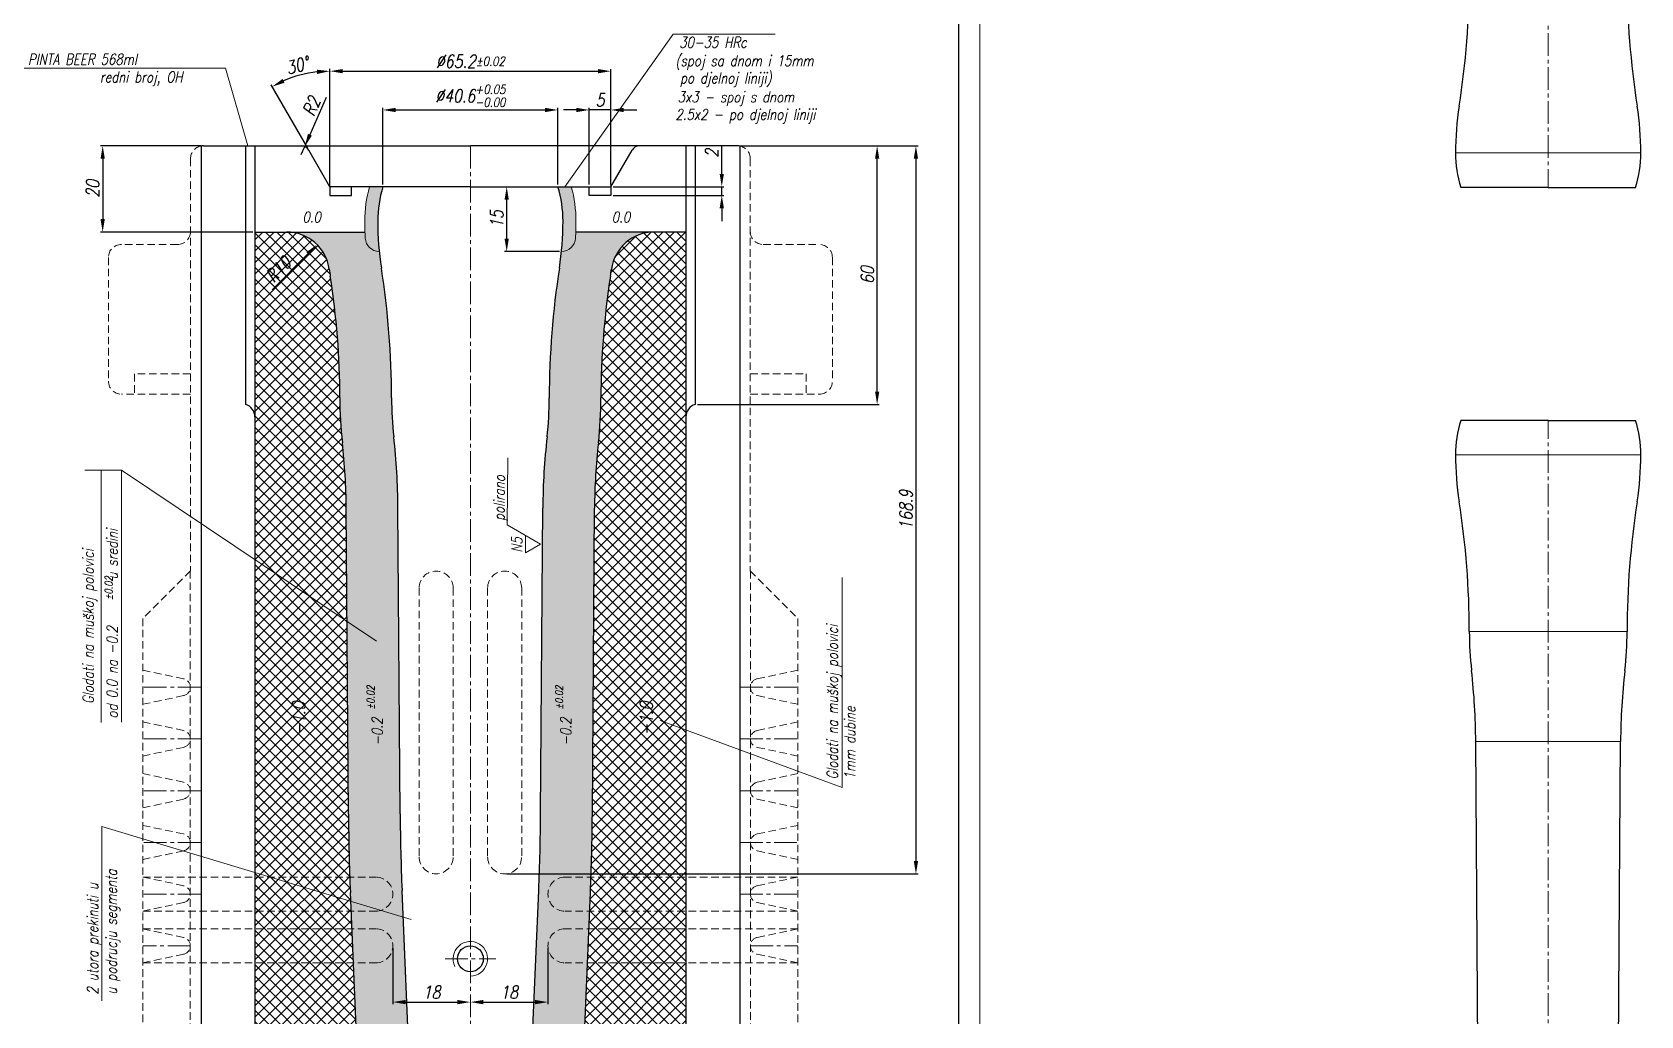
# Model space of a CAD drawing. Extents: x 459 to 1033, y 12 to 616.
# Drawn here: x 659.5 to 1032.8, y 183.8 to 412 of the extents above; entities that cross this region are included whole.
import ezdxf

# ---------------------------------------------------------------- set-up
doc = ezdxf.new("R2010")
doc.units = 0
doc.header["$LTSCALE"] = 7
doc.header["$MEASUREMENT"] = 0
doc.linetypes.add('CENTER2', pattern=[1.125, 0.75, -0.125, 0.125, -0.125])
doc.linetypes.add('HIDDEN', pattern=[0.375, 0.25, -0.125])
doc.layers.get('0').update_dxf_attribs({"linetype": 'CONTINUOUS', "lineweight": 15})
for name, color, linetype, lineweight in [('1', 1, 'CENTER2', 15), ('2', 2, 'HIDDEN', 15), ('3', 3, 'CONTINUOUS', 30), ('8', 250, 'CONTINUOUS', 15)]:
    doc.layers.add(name, color=color, linetype=linetype, lineweight=lineweight)
doc.styles.add('ITALICT', font='ITALICT.shx', dxfattribs={"width": 0.8, "height": 3})
doc.dimstyles.get("Standard").update_dxf_attribs({"dimtxt": 3, "dimasz": 3, "dimexe": 0.5, "dimexo": 0.5, "dimgap": 0.8, "dimtad": 1, "dimdsep": 46, "dimtxsty": 'ITALICT', "dimcen": 0.09, "dimazin": 2, "dimtfac": 1, "dimtmove": 0, "dimatfit": 3, "dimfxl": 1, "dimtolj": 1, "dimtzin": 0, "dimarcsym": 0})

# ---------------------------------------------------------------- blocks, each defined once
blk = doc.blocks.new('*D9')
at = {"color": 0, "lineweight": -2, "transparency": 16777216}
for p, q in [((728.56, 376.62), (728.56, 403.44)), ((793.76, 376.62), (793.76, 403.44)), ((731.56, 402.94), (790.76, 402.94))]:
    blk.add_line(p, q, dxfattribs=at)
at = {"color": 0, "transparency": 16777216}
for points in [[(731.56, 403.44), (731.56, 402.44), (728.56, 402.94)], [(790.76, 403.44), (790.76, 402.44), (793.76, 402.94)]]:
    blk.add_solid(points, dxfattribs=at)
at = {"color": 0, "transparency": 16777216, "insert": (761.16, 405.24), "char_height": 3, "attachment_point": 5, "style": 'ITALICT'}
blk.add_mtext('\\A1;%%c65.2{}{\\H0.71x;\\C3;%%p0.02}', dxfattribs=at)
blk = doc.blocks.new('*D28')
at = {"color": 0, "lineweight": -2, "transparency": 16777216}
for p, q in [((743.16, 199.52), (743.16, 186.47)), ((746.16, 186.97), (758.16, 186.97))]:
    blk.add_line(p, q, dxfattribs=at)
at = {"color": 0, "transparency": 16777216}
for points in [[(746.16, 187.47), (746.16, 186.47), (743.16, 186.97)], [(758.16, 187.47), (758.16, 186.47), (761.16, 186.97)]]:
    blk.add_solid(points, dxfattribs=at)
at = {"color": 0, "transparency": 16777216, "insert": (752.16, 189.27), "char_height": 3, "attachment_point": 5, "style": 'ITALICT'}
blk.add_mtext('\\A1;18', dxfattribs=at)
blk = doc.blocks.new('*D29')
at = {"color": 0, "lineweight": -2, "transparency": 16777216}
for p, q in [((779.16, 199.52), (779.16, 186.47)), ((764.16, 186.97), (776.16, 186.97))]:
    blk.add_line(p, q, dxfattribs=at)
at = {"color": 0, "transparency": 16777216}
for points in [[(764.16, 187.47), (764.16, 186.47), (761.16, 186.97)], [(776.16, 187.47), (776.16, 186.47), (779.16, 186.97)]]:
    blk.add_solid(points, dxfattribs=at)
at = {"color": 0, "transparency": 16777216, "insert": (770.16, 189.27), "char_height": 3, "attachment_point": 5, "style": 'ITALICT'}
blk.add_mtext('\\A1;18', dxfattribs=at)
blk = doc.blocks.new('*D30')
at = {"color": 0, "lineweight": -2, "transparency": 16777216}
for p, q in [((823.61, 385.62), (856.06, 385.62)), ((855.56, 328.62), (855.56, 382.62)), ((813.85, 325.62), (856.06, 325.62))]:
    blk.add_line(p, q, dxfattribs=at)
at = {"color": 0, "transparency": 16777216}
for points in [[(855.06, 382.62), (856.06, 382.62), (855.56, 385.62)], [(855.06, 328.62), (856.06, 328.62), (855.56, 325.62)]]:
    blk.add_solid(points, dxfattribs=at)
at = {"color": 0, "transparency": 16777216, "insert": (853.26, 355.62), "char_height": 3, "attachment_point": 5, "rotation": 90, "style": 'ITALICT'}
blk.add_mtext('\\A1;60', dxfattribs=at)
blk = doc.blocks.new('*D33')
at = {"color": 0, "lineweight": -2, "transparency": 16777216}
for p, q in [((823.61, 385.62), (865.06, 385.62)), ((864.56, 382.62), (864.56, 219.72)), ((769.61, 216.72), (865.06, 216.72))]:
    blk.add_line(p, q, dxfattribs=at)
at = {"color": 0, "transparency": 16777216}
for points in [[(864.06, 382.62), (865.06, 382.62), (864.56, 385.62)], [(864.06, 219.72), (865.06, 219.72), (864.56, 216.72)]]:
    blk.add_solid(points, dxfattribs=at)
at = {"color": 0, "transparency": 16777216, "insert": (862.26, 301.17), "char_height": 3, "attachment_point": 5, "rotation": 90, "style": 'ITALICT'}
blk.add_mtext('\\A1;168.9', dxfattribs=at)
blk = doc.blocks.new('*D34')
at = {"color": 0, "lineweight": -2, "transparency": 16777216}
for p, q in [((698.71, 385.62), (675.33, 385.62)), ((675.83, 382.62), (675.83, 368.62)), ((710.66, 365.62), (675.33, 365.62))]:
    blk.add_line(p, q, dxfattribs=at)
at = {"color": 0, "transparency": 16777216}
for points in [[(675.33, 382.62), (676.33, 382.62), (675.83, 385.62)], [(675.33, 368.62), (676.33, 368.62), (675.83, 365.62)]]:
    blk.add_solid(points, dxfattribs=at)
at = {"color": 0, "transparency": 16777216, "insert": (673.53, 375.62), "char_height": 3, "attachment_point": 5, "rotation": 90, "style": 'ITALICT'}
blk.add_mtext('\\A1;20', dxfattribs=at)
blk = doc.blocks.new('*D47')
at = {"color": 0, "lineweight": -2, "transparency": 16777216}
for p, q in [((740.86, 376.62), (740.86, 394.44)), ((743.86, 393.94), (778.46, 393.94)), ((781.46, 376.62), (781.46, 394.44))]:
    blk.add_line(p, q, dxfattribs=at)
at = {"color": 0, "transparency": 16777216}
for points in [[(743.86, 394.44), (743.86, 393.44), (740.86, 393.94)], [(778.46, 394.44), (778.46, 393.44), (781.46, 393.94)]]:
    blk.add_solid(points, dxfattribs=at)
at = {"color": 0, "transparency": 16777216, "insert": (761.16, 397.22), "char_height": 3, "attachment_point": 5, "style": 'ITALICT'}
blk.add_mtext('\\A1;%%c40.6{}{\\H0.71x;\\C3;\\S+0.05^ -0.00;}', dxfattribs=at)
blk = doc.blocks.new('*D48')
at = {"color": 0, "lineweight": -2, "transparency": 16777216}
for p, q in [((727.7, 396.81), (723.93, 388.2)), ((721.92, 383.62), (722.73, 385.45))]:
    blk.add_line(p, q, dxfattribs=at)
at = {"color": 0, "transparency": 16777216}
blk.add_solid([(723.47, 388.4), (724.39, 388), (722.73, 385.45)], dxfattribs=at)
at = {"color": 0, "transparency": 16777216, "insert": (724.31, 394.8), "char_height": 3, "attachment_point": 5, "rotation": 66.3525, "style": 'ITALICT'}
blk.add_mtext('\\A1;R2', dxfattribs=at)
blk = doc.blocks.new('*D82')
at = {"color": 0, "lineweight": -2, "transparency": 16777216}
for p, q in [((728.56, 377.12), (728.56, 403.45)), ((723.41, 385.05), (714.9, 399.79))]:
    blk.add_line(p, q, dxfattribs=at)
blk.add_arc((728.56, 376.12), 26.83, 96.4093, 113.5907, dxfattribs=at)
at = {"color": 0, "transparency": 16777216}
for points in [[(725.54, 403.28), (725.6, 402.29), (728.56, 402.95)], [(718.05, 400.26), (717.6, 401.16), (715.15, 399.36)]]:
    blk.add_solid(points, dxfattribs=at)
at = {"color": 0, "transparency": 16777216, "insert": (721.02, 404.26), "char_height": 3, "attachment_point": 5, "rotation": 15, "style": 'ITALICT'}
blk.add_mtext('\\A1;30°', dxfattribs=at)
blk = doc.blocks.new('*D189')
at = {"color": 0, "lineweight": -2, "transparency": 16777216}
blk.add_line((715.13, 352.22), (723.46, 360.58), dxfattribs=at)
at = {"color": 0, "transparency": 16777216}
blk.add_solid([(723.1, 360.93), (723.81, 360.23), (725.58, 362.71)], dxfattribs=at)
at = {"color": 0, "transparency": 16777216, "insert": (716.61, 356.96), "char_height": 3, "attachment_point": 5, "rotation": 45.1048, "style": 'ITALICT'}
blk.add_mtext('\\A1;R10', dxfattribs=at)
blk = doc.blocks.new('*D193')
at = {"color": 0, "lineweight": -2, "transparency": 16777216}
for p, q in [((769.59, 364.12), (769.59, 373.12)), ((781.81, 361.12), (769.09, 361.12))]:
    blk.add_line(p, q, dxfattribs=at)
at = {"color": 0, "transparency": 16777216}
for points in [[(769.09, 373.12), (770.09, 373.12), (769.59, 376.12)], [(769.09, 364.12), (770.09, 364.12), (769.59, 361.12)]]:
    blk.add_solid(points, dxfattribs=at)
at = {"color": 0, "transparency": 16777216, "insert": (767.29, 368.62), "char_height": 3, "attachment_point": 5, "rotation": 90, "style": 'ITALICT'}
blk.add_mtext('\\A1;15', dxfattribs=at)
blk = doc.blocks.new('*D203')
at = {"color": 0, "lineweight": -2, "transparency": 16777216}
for p, q in [((819.5, 379.12), (819.5, 385.66)), ((794.26, 376.12), (820, 376.12)), ((794.26, 374.12), (820, 374.12)), ((819.5, 374.12), (819.5, 376.12)), ((819.5, 371.12), (819.5, 368.12))]:
    blk.add_line(p, q, dxfattribs=at)
at = {"color": 0, "transparency": 16777216}
for points in [[(819, 379.12), (820, 379.12), (819.5, 376.12)], [(819, 371.12), (820, 371.12), (819.5, 374.12)]]:
    blk.add_solid(points, dxfattribs=at)
at = {"color": 0, "transparency": 16777216, "insert": (817.2, 383.89), "char_height": 3, "attachment_point": 5, "rotation": 90, "style": 'ITALICT'}
blk.add_mtext('\\A1;2', dxfattribs=at)
blk = doc.blocks.new('*D202')
at = {"color": 0, "lineweight": -2, "transparency": 16777216}
for p, q in [((785.76, 393.94), (782.76, 393.94)), ((788.76, 376.62), (788.76, 394.44)), ((793.76, 393.94), (788.76, 393.94)), ((793.76, 376.62), (793.76, 394.44)), ((796.76, 393.94), (799.76, 393.94))]:
    blk.add_line(p, q, dxfattribs=at)
at = {"color": 0, "transparency": 16777216}
for points in [[(785.76, 394.44), (785.76, 393.44), (788.76, 393.94)], [(796.76, 394.44), (796.76, 393.44), (793.76, 393.94)]]:
    blk.add_solid(points, dxfattribs=at)
at = {"color": 0, "transparency": 16777216, "insert": (791.26, 396.24), "char_height": 3, "attachment_point": 5, "style": 'ITALICT'}
blk.add_mtext('\\A1;5', dxfattribs=at)

msp = doc.modelspace()

# ---------------------------------------------------------------- hatches: boundary and pattern name
h = msp.add_hatch(color=256)
h.dxf.hatch_style = 1
h.paths.add_polyline_path([(740.8642, 376.121), (737.7406, 376.121, 0.06697383), (736.6642, 368.121, 0.01344816), (736.7698, 364.1963, 0.39854537), (740.0151, 361.121, -0.02504709), (739.6642, 368.121, -0.07458281)])
h.paths.add_polyline_path([(784.5878, 376.121), (781.4642, 376.121, -0.07458281), (782.6642, 368.121, -0.02504709), (782.3134, 361.121, 0.39854537), (785.5587, 364.1963, 0.01344816), (785.6642, 368.121, 0.06697383)])
at = {"layer": '8'}
h = msp.add_hatch(dxfattribs=at)
h.set_pattern_fill('ANSI37', color=256, scale=15)
h.paths.add_polyline_path([(732.3645, 301.5365, 0.02648553), (731.4506, 316.7508, -0.02824738), (730.8642, 327.121, 0.03896514), (728.6572, 355.3985, -0.0048727), (728.4246, 356.9797, 0.37483534), (718.5174, 365.621), (711.1642, 365.621), (711.1642, 143.221), (725.823, 143.221, 0.4267258), (735.814, 153.6462), (733.3148, 212.3734, -0.00887213), (732.8645, 230.5365)])
h.paths.add_polyline_path([(811.1642, 365.621), (803.8111, 365.621, 0.37483534), (793.9038, 356.9797, -0.0048727), (793.6713, 355.3985, 0.03896514), (791.4642, 327.121, -0.02824738), (790.8779, 316.7508, 0.02648553), (789.9639, 301.5365), (789.4639, 230.5365, -0.00887213), (789.0137, 212.3734), (786.5145, 153.6462, 0.4267258), (796.5055, 143.221), (811.1642, 143.221)])
h = msp.add_hatch(dxfattribs=at)
h.set_pattern_fill('DOTS', color=256, scale=15)
h.set_pattern_definition([(0, (741.7698, 165.5768), (0.46875, 0.9375), [0, -0.9375])])
h.paths.add_polyline_path([(745.5664, 206.717), (740.4448, 208.2529, -0.07996419), (739.2012, 208.0527), (733.4987, 208.0527), (733.6721, 203.9787), (739.2012, 203.9787, -1), (739.2012, 196.0527), (734.0093, 196.0527), (735.814, 153.6462, -0.4267258), (725.823, 143.221), (745.2658, 143.221), (745.0785, 147.621, -0.42672581), (747.9536, 150.621)])
h.paths.add_polyline_path([(739.2012, 203.9787), (733.6721, 203.9787), (734.0093, 196.0527), (739.2012, 196.0527, 1)], flags=17)
h.paths.add_polyline_path([(733.4003, 210.3654), (733.4987, 208.0527), (739.2012, 208.0527, 0.07996419), (740.4448, 208.2529)], flags=17)
h.paths.add_polyline_path([(744.3642, 301.621, 0.02648553), (743.3741, 318.1035, -0.02824738), (742.8642, 327.121, 0.03896514), (740.5119, 357.2604, -0.01390448), (740.0151, 361.121, -0.39854537), (736.7698, 364.1963, -0.00488407), (736.7071, 365.621), (718.5174, 365.621, -0.37483534), (728.4246, 356.9797, 0.0048727), (728.6572, 355.3985, -0.03896514), (730.8642, 327.121, 0.02824738), (731.4506, 316.7508, -0.02648553), (732.3645, 301.5365), (732.8645, 230.5365, 0.00887213), (733.3148, 212.3734), (733.4003, 210.3654), (745.5664, 206.717), (745.304, 212.8836, -0.00887213), (744.8642, 230.621)])
h.paths.add_polyline_path([(790.8779, 316.7508, 0.02824738), (791.4642, 327.121, -0.03896514), (793.6713, 355.3985, 0.0048727), (793.9038, 356.9797, -0.37483534), (803.8111, 365.621), (785.6214, 365.621, -0.00488407), (785.5587, 364.1963, -0.39854537), (782.3134, 361.121, -0.01390448), (781.8166, 357.2604, 0.03896514), (779.4642, 327.121, -0.02824738), (778.9544, 318.1035, 0.02648553), (777.9642, 301.621), (777.4642, 230.621, -0.00887213), (777.0245, 212.8836), (774.3749, 150.621, -0.42672581), (777.2499, 147.621), (777.0627, 143.221), (796.5055, 143.221, -0.4267258), (786.5145, 153.6462), (789.0137, 212.3734, 0.00887213), (789.4639, 230.5365), (789.9639, 301.5365, -0.02648553)])
h.paths.add_polyline_path([(739.3278, 254.9095), (739.3278, 262.2512), (736.7028, 262.2512), (736.7028, 254.9095)], flags=24)
h.paths.add_polyline_path([(741.4301, 246.0148), (741.4301, 254.122), (737.6801, 254.122), (737.6801, 246.0148)], flags=24)
h.paths.add_polyline_path([(785.1841, 246.0148), (785.1841, 254.122), (781.4341, 254.122), (781.4341, 246.0148)], flags=24)
h.paths.add_polyline_path([(783.0817, 254.9095), (783.0817, 262.2512), (780.4567, 262.2512), (780.4567, 254.9095)], flags=24)

# ---------------------------------------------------------------- linework, layer by layer
for p, q in [((879.4079, 612.9628), (879.4079, 12.3608)), ((808.2035, 411.5433), (783.0552, 376.121)), ((808.2035, 411.5433), (831.9243, 411.5433)), ((642.7146, 403.6335), (704.3573, 403.6335)), ((704.3573, 403.6335), (709.5363, 385.621)), ((728.5642, 376.621), (728.5642, 376.121)), ((793.7642, 376.121), (793.7642, 376.621)), ((671.671, 310.3956), (680.199, 310.3956)), ((675.4528, 251.8317), (675.4528, 310.3956)), ((680.199, 310.3956), (680.199, 251.8744)), ((680.199, 310.3956), (739.397, 270.6923)), ((769.7147, 297.6948), (769.8243, 313.2715)), ((769.7147, 297.6948), (777.4048, 293.1825)), ((773.9206, 291.2034), (773.9488, 295.2104)), ((777.4048, 293.1825), (773.9206, 291.2034)), ((847.4647, 236.7748), (847.4647, 285.5093)), ((805.1729, 252.3139), (847.4647, 236.7748)), ((675.6378, 187.289), (675.6378, 227.6875)), ((747.4463, 206.1532), (675.6378, 227.6875))]:
    msp.add_line(p, q)
for centre, radius, start, end in [((766.9309, 368.121), 30.2667, 164.673616, 180), ((755.3976, 368.121), 30.2667, 0, 15.326384), ((809.6642, 368.121), 73, 180, 183.081904), ((712.6642, 368.121), 73, 356.918096, 0), ((740.0151, 364.371), 3.25, 183.081904, 270.000004), ((782.3134, 364.371), 3.25, 269.999996, 356.918096), ((761.1642, 197.021), 4, 270, 206.70514)]:
    msp.add_arc(centre, radius, start, end)
at = {"layer": '1'}
for p, q in [((1011.2799, 616.4755), (1011.2799, 375.9755)), ((761.1642, 385.621), (761.1642, 118.221)), ((1011.2799, 81.4185), (1011.2799, 321.9185)), ((698.542, 260.021), (685.1642, 260.021)), ((823.7865, 260.021), (837.1642, 260.021)), ((698.542, 248.021), (685.1642, 248.021)), ((823.7865, 248.021), (837.1642, 248.021)), ((698.542, 236.021), (685.1642, 236.021)), ((823.7865, 236.021), (837.1642, 236.021)), ((698.542, 224.021), (685.1642, 224.021)), ((823.7865, 224.021), (837.1642, 224.021)), ((698.542, 212.021), (685.1642, 212.021)), ((823.7865, 212.021), (837.1642, 212.021)), ((696.1642, 200.021), (685.1642, 200.021)), ((826.1642, 200.021), (837.1642, 200.021)), ((755.289, 197.021), (767.056, 197.021))]:
    msp.add_line(p, q, dxfattribs=at)
at = {"layer": '2'}
for p, q in [((696.2142, 382.621), (696.2142, 287.021)), ((826.1142, 382.621), (826.1142, 287.021)), ((693.2142, 362.721), (680.1642, 362.721)), ((829.1142, 362.721), (842.1642, 362.721)), ((677.1642, 359.721), (677.1642, 331.021)), ((845.1642, 359.721), (845.1642, 331.021)), ((696.2142, 332.721), (683.2142, 332.721)), ((683.2142, 332.721), (683.2142, 328.021)), ((826.1142, 332.721), (839.1142, 332.721)), ((839.1142, 332.721), (839.1142, 328.021)), ((696.2142, 328.021), (680.1642, 328.021)), ((826.1142, 328.021), (842.1642, 328.021)), ((696.2142, 287.021), (685.1642, 275.971)), ((696.1642, 286.971), (696.1642, 155.771)), ((826.1142, 287.021), (837.1642, 275.971)), ((826.1642, 286.971), (826.1642, 155.771)), ((749.2642, 283.021), (749.2642, 220.671)), ((757.1642, 283.021), (757.1642, 220.671)), ((765.1642, 283.021), (765.1642, 220.671)), ((773.0642, 283.021), (773.0642, 220.671)), ((685.1642, 275.971), (685.1642, 121.221)), ((837.1642, 275.971), (837.1642, 121.221)), ((694.5801, 261.9773), (685.1642, 263.9787)), ((827.7484, 261.9773), (837.1642, 263.9787)), ((694.5801, 258.0647), (685.1642, 256.0633)), ((827.7484, 258.0647), (837.1642, 256.0633)), ((694.5801, 249.9773), (685.1642, 251.9787)), ((827.7484, 249.9773), (837.1642, 251.9787)), ((694.5801, 246.0647), (685.1642, 244.0633)), ((827.7484, 246.0647), (837.1642, 244.0633)), ((694.5801, 237.9773), (685.1642, 239.9787)), ((827.7484, 237.9773), (837.1642, 239.9787)), ((694.5801, 234.0647), (685.1642, 232.0633)), ((827.7484, 234.0647), (837.1642, 232.0633)), ((694.5801, 225.9773), (685.1642, 227.9787)), ((827.7484, 225.9773), (837.1642, 227.9787)), ((694.5801, 222.0647), (685.1642, 220.0633)), ((827.7484, 222.0647), (837.1642, 220.0633)), ((694.5801, 213.9773), (685.1642, 215.9787)), ((685.1642, 215.9787), (739.2012, 215.9787)), ((837.1642, 215.9787), (783.1272, 215.9787)), ((827.7484, 213.9773), (837.1642, 215.9787)), ((694.5801, 210.0647), (685.1642, 208.0633)), ((827.7484, 210.0647), (837.1642, 208.0633)), ((685.1642, 208.0527), (739.2012, 208.0527)), ((837.1642, 208.0527), (783.1272, 208.0527)), ((694.5801, 201.9773), (685.1642, 203.9787)), ((685.1642, 203.9787), (739.2012, 203.9787)), ((837.1642, 203.9787), (783.1272, 203.9787)), ((827.7484, 201.9773), (837.1642, 203.9787)), ((694.5801, 198.0647), (685.1642, 196.0633)), ((827.7484, 198.0647), (837.1642, 196.0633)), ((685.1642, 196.0527), (739.2012, 196.0527)), ((837.1642, 196.0527), (783.1272, 196.0527))]:
    msp.add_line(p, q, dxfattribs=at)
for centre, radius, start, end in [((699.2142, 382.621), 3, 100.563978, 180), ((823.1142, 382.621), 3, 0, 79.436022), ((680.1642, 359.721), 3, 90, 180), ((693.2142, 365.721), 3, 270, 0), ((829.1142, 365.721), 3, 180, 270), ((842.1642, 359.721), 3, 0, 90), ((680.1642, 331.021), 3, 180, 270), ((842.1642, 331.021), 3, 270, 0), ((753.2142, 283.021), 3.95, 0, 180), ((769.1142, 283.021), 3.95, 0, 180), ((694.1642, 260.021), 2, 282, 78), ((828.1642, 260.021), 2, 102, 258), ((694.1642, 248.021), 2, 282, 78), ((828.1642, 248.021), 2, 102, 258), ((694.1642, 236.021), 2, 282, 78), ((828.1642, 236.021), 2, 102, 258), ((694.1642, 224.021), 2, 282, 78), ((828.1642, 224.021), 2, 102, 258), ((753.2142, 220.671), 3.95, 180, 0), ((769.1142, 220.671), 3.95, 180, 0), ((694.1642, 212.021), 2, 282, 78), ((739.2012, 212.0157), 3.963, 270, 90), ((783.1272, 212.0157), 3.963, 90, 270), ((828.1642, 212.021), 2, 102, 258), ((694.1642, 200.021), 2, 282, 78), ((739.2012, 200.0157), 3.963, 270, 90), ((783.1272, 200.0157), 3.963, 90, 270), ((828.1642, 200.021), 2, 102, 258)]:
    msp.add_arc(centre, radius, start, end, dxfattribs=at)
at = {"layer": '3'}
for p, q in [((874.4079, 607.9628), (874.4079, 17.3608)), ((698.6642, 385.5702), (698.6642, 118.221)), ((699.2142, 385.621), (761.1642, 385.621)), ((708.9804, 385.621), (708.9804, 325.621)), ((711.1642, 385.621), (711.1642, 118.221)), ((728.5642, 376.121), (723.6568, 384.621)), ((823.1142, 385.621), (761.1642, 385.621)), ((793.7642, 376.121), (798.6717, 384.621)), ((811.1642, 385.621), (811.1642, 118.221)), ((813.3481, 385.621), (813.3481, 325.621)), ((823.6642, 385.5702), (823.6642, 118.221)), ((761.1642, 376.121), (728.5642, 376.121)), ((728.5642, 376.121), (728.5642, 374.121)), ((728.5642, 374.121), (733.5642, 374.121)), ((733.5642, 374.121), (733.5642, 376.121)), ((761.1642, 376.121), (793.7642, 376.121)), ((788.7642, 374.121), (788.7642, 376.121)), ((793.7642, 374.121), (788.7642, 374.121)), ((793.7642, 376.121), (793.7642, 374.121)), ((1011.2799, 375.9755), (990.9799, 375.9755)), ((1011.2799, 375.9755), (1031.5799, 375.9755)), ((711.1642, 365.621), (736.7071, 365.621)), ((811.1642, 365.621), (785.6214, 365.621)), ((1011.2799, 321.9185), (990.9799, 321.9185)), ((1011.2799, 321.9185), (1031.5799, 321.9185)), ((732.8645, 230.5365), (732.3645, 301.5365)), ((744.8642, 230.621), (744.3642, 301.621)), ((777.4642, 230.621), (777.9642, 301.621)), ((789.4639, 230.5365), (789.9639, 301.5365)), ((994.9799, 176.4185), (994.4799, 247.4185)), ((1027.5799, 176.4185), (1028.0799, 247.4185)), ((748.4642, 138.621), (745.304, 212.8836)), ((773.8642, 138.621), (777.0245, 212.8836)), ((735.814, 153.6462), (733.3148, 212.3734)), ((786.5145, 153.6462), (789.0137, 212.3734))]:
    msp.add_line(p, q, dxfattribs=at)
msp.add_circle((761.1642, 197.021), 3, dxfattribs=at)
for centre, radius, start, end in [((798.7236, 424.9755), 194.2562, 351.074363, 0), ((1223.8361, 424.9755), 194.2562, 180, 188.925637), ((1059.7799, 383.9755), 70, 171.074363, 180), ((962.7799, 383.9755), 70, 0, 8.925637), ((699.2142, 382.621), 3, 90, 100.563978), ((721.9247, 383.621), 2, 30, 90), ((800.4038, 383.621), 2, 90, 150), ((823.1142, 382.621), 3, 79.436022, 90), ((1017.0465, 383.9755), 27.2667, 180, 197.061531), ((1005.5132, 383.9755), 27.2667, 342.938469, 0), ((766.9309, 368.121), 27.2667, 162.938469, 180), ((755.3976, 368.121), 27.2667, 0, 17.061531), ((809.6642, 368.121), 70, 180, 188.925637), ((712.6642, 368.121), 70, 351.074363, 0), ((718.5174, 355.621), 10, 7.808906, 90), ((803.8111, 355.621), 10, 90, 172.191094), ((809.6642, 368.121), 82, 187.808906, 188.925637), ((548.608, 327.121), 182.2562, 0, 8.925637), ((548.608, 327.121), 194.2562, 0, 8.925637), ((973.7205, 327.121), 194.2562, 171.074363, 180), ((973.7205, 327.121), 182.2562, 171.074363, 180), ((712.6642, 368.121), 82, 351.074363, 352.191094), ((708.1642, 322.7342), 3, 0, 74.213144), ((822.8642, 327.121), 92, 180, 186.472102), ((822.8642, 327.121), 80, 180, 186.472102), ((699.4642, 327.121), 80, 353.527898, 0), ((699.4642, 327.121), 92, 353.527898, 0), ((814.1642, 322.7342), 3, 105.786856, 180), ((1017.0465, 313.9185), 27.2667, 162.938469, 180), ((1005.5132, 313.9185), 27.2667, 0, 17.061531), ((588.3985, 300.5227), 155.9696, 0.403485, 6.472102), ((933.9299, 300.5227), 155.9696, 173.527898, 179.596515), ((588.3985, 300.5227), 143.9696, 0.403485, 6.472102), ((933.9299, 300.5227), 143.9696, 173.527898, 179.596515), ((1059.7799, 313.9185), 70, 180, 188.925637), ((962.7799, 313.9185), 70, 351.074363, 0), ((798.7236, 272.9185), 194.2562, 0, 8.925637), ((1223.8361, 272.9185), 194.2562, 171.074363, 180), ((1072.9799, 272.9185), 80, 180, 186.472102), ((949.5799, 272.9185), 80, 353.527898, 0), ((838.5142, 246.3202), 155.9696, 0.403485, 6.472102), ((1184.0456, 246.3202), 155.9696, 173.527898, 179.596515), ((1244.8518, 234.1421), 512, 180.403485, 182.436773), ((1244.8518, 234.1421), 500, 180.403485, 182.436773), ((277.4766, 234.1421), 500, 357.563227, 359.596515), ((277.4766, 234.1421), 512, 357.563227, 359.596515)]:
    msp.add_arc(centre, radius, start, end, dxfattribs=at)
at = {"layer": '8'}
for p, q in [((1011.2799, 383.9755), (989.7799, 383.9755)), ((1011.2799, 383.9755), (1032.7799, 383.9755)), ((1011.2799, 313.9185), (989.7799, 313.9185)), ((1011.2799, 313.9185), (1032.7799, 313.9185)), ((1011.2799, 272.9185), (992.9799, 272.9185)), ((1011.2799, 272.9185), (1029.5799, 272.9185)), ((1011.2799, 247.4185), (994.4799, 247.4185)), ((1011.2799, 247.4185), (1028.0799, 247.4185))]:
    msp.add_line(p, q, dxfattribs=at)

# ---------------------------------------------------------------- texts
at = {"style": 'ITALICT', "width": 0.8}
for s, p in [('30-35 HRc', (809.6268, 408.3815)), ('GRAVIRATI: PINTA BEER 568ml', (643.4739, 404.4494)), ('(spoj sa dnom i 15mm', (808.7486, 404.1102)), ('redni broj, OH', (675.1836, 400.3487)), ('po djelnoj liniji)', (809.821, 400.1146)), ('3x3 - spoj s dnom', (809.2459, 395.7127)), ('2.5x2 - po djelnoj liniji', (808.7427, 391.6544)), ('0.0', (722.194, 367.8391)), ('0.0', (793.9629, 367.8391))]:
    msp.add_text(s, height=2.5, dxfattribs=at).set_placement(p)
for s, height, rotation, p in [('polirano', 2.5, 89.596713, (769.0528, 298.5841)), ('od 0.0 na -0.2      u sredini', 2.5, 90, (679.2914, 252.7684)), ('Glodati na muškoj polovici', 2.5, 90, (673.712, 256.1397)), ('N5', 2.5, 89.596713, (773.178, 291.2032)), (' %%p0.02', 1.75, 90, (678.1116, 279.2573)), ('Glodati na muškoj polovici', 2.5, 90, (846.4197, 238.6171)), (' %%p0.02', 1.75, 90, (738.8903, 253.8804)), (' %%p0.02', 1.75, 90, (782.6442, 253.8804)), ('1mm dubine', 2.5, 90, (850.4674, 238.6171)), ('-1.0', 3, 90, (722.8362, 248.8556)), ('-1.0', 3, 90, (803.4679, 248.8556)), ('-0.2', 2.5, 90, (740.8051, 246.4493)), ('-0.2', 2.5, 90, (784.5591, 246.4493)), ('u podrucju segmenta', 2.5, 90, (679.0902, 188.7123)), ('2 utora prekinuti u', 2.5, 90, (674.7521, 188.7123))]:
    msp.add_text(s, height=height, rotation=rotation, dxfattribs=at).set_placement(p)

# ---------------------------------------------------------------- dimensions: what is measured, and where the dimension line sits
dim = msp.add_angular_dim_2l(base=(723.9049, 402.5457), line1=((728.5642, 376.621), (728.5642, 376.121)), line2=((728.5642, 376.121), (723.6568, 384.621)), dimstyle='Standard')
dim.commit()
dim.dimension.update_dxf_attribs({"geometry": '*D82', "text_midpoint": (721.0242, 404.2607)})
dim = msp.add_linear_dim(base=(793.7642, 402.9384), p1=(728.5642, 376.121), p2=(793.7642, 376.121), text='%%c<>{}{\\H0.71x;\\C3;%%p0.02}', dimstyle='Standard', override={"dimtp": 0.02, "dimtm": 0.02, "dimtdec": 2, "dimtmove": 0, "dimtzin": 0})
dim.commit()
dim.dimension.update_dxf_attribs({"geometry": '*D9', "text_midpoint": (761.1642, 402.9384), "dimtype": 160})
dim = msp.add_linear_dim(base=(781.4642, 393.9384), p1=(740.8642, 376.121), p2=(781.4642, 376.121), text='%%c<>{}{\\H0.71x;\\C3;\\S+0.05^ -0.00;}', dimstyle='Standard', override={"dimtp": 0.05, "dimtm": 0, "dimtdec": 2, "dimtmove": 0, "dimtzin": 0})
dim.commit()
dim.dimension.update_dxf_attribs({"geometry": '*D47', "text_midpoint": (761.1642, 397.2234)})
dim = msp.add_radius_dim(center=(721.9247, 383.621), mpoint=(722.7269, 385.4531), dimstyle='Standard')
dim.commit()
dim.dimension.update_dxf_attribs({"geometry": '*D48', "text_midpoint": (724.3103, 394.8031)})
for base, p1, p2, picture, middle in [((788.7642, 393.9384), (793.7642, 376.121), (788.7642, 376.121), '*D202', (791.2642, 396.2384)), ((761.1642, 186.9662), (743.1642, 200.0157), (761.1642, 186.9662), '*D28', (752.1642, 189.2662))]:
    dim = msp.add_linear_dim(base=base, p1=p1, p2=p2, dimstyle='Standard')
    dim.commit()
    dim.dimension.update_dxf_attribs({"geometry": picture, "text_midpoint": middle})
for base, p1, p2, picture, middle in [((675.8311, 365.621), (699.2142, 385.621), (711.1642, 365.621), '*D34', (673.5311, 375.621)), ((769.5854, 376.121), (782.3134, 361.121), (769.5854, 376.121), '*D193', (767.2854, 368.621))]:
    dim = msp.add_linear_dim(base=base, p1=p1, p2=p2, angle=90, dimstyle='Standard')
    dim.commit()
    dim.dimension.update_dxf_attribs({"geometry": picture, "text_midpoint": middle})
dim = msp.add_linear_dim(base=(864.56, 216.721), p1=(823.1142, 385.621), p2=(769.1142, 216.721), angle=90, dimstyle='Standard', override={"dimtmove": 0})
dim.commit()
dim.dimension.update_dxf_attribs({"geometry": '*D33', "text_midpoint": (864.56, 301.171), "dimtype": 160})
dim = msp.add_linear_dim(base=(819.4956, 374.121), p1=(793.7642, 376.121), p2=(793.7642, 374.121), angle=90, dimstyle='Standard')
dim.commit()
dim.dimension.update_dxf_attribs({"geometry": '*D203', "text_midpoint": (819.4956, 383.8925), "dimtype": 160})
dim = msp.add_linear_dim(base=(855.56, 385.621), p1=(813.3481, 325.621), p2=(823.1142, 385.621), angle=90, dimstyle='Standard', override={"dimtmove": 0})
dim.commit()
dim.dimension.update_dxf_attribs({"geometry": '*D30', "text_midpoint": (853.26, 355.621)})
dim = msp.add_radius_dim(center=(718.5174, 355.621), mpoint=(725.5755, 362.705), dimstyle='Standard')
dim.commit()
dim.dimension.update_dxf_attribs({"geometry": '*D189', "text_midpoint": (718.235, 355.3377), "dimtype": 164})
dim = msp.add_linear_dim(base=(779.1642, 186.9662), p1=(761.1642, 186.9662), p2=(779.1642, 200.0157), dimstyle='Standard', override={"dimtmove": 1})
dim.commit()
dim.dimension.update_dxf_attribs({"geometry": '*D29', "text_midpoint": (770.1642, 189.2662)})

doc.saveas('drawing.dxf')
